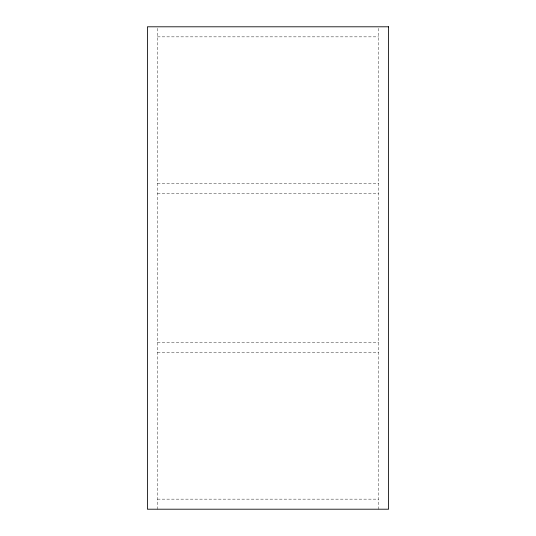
<?xml version="1.0" encoding="UTF-8"?>
<svg xmlns="http://www.w3.org/2000/svg" width="536" height="536" viewBox="0 0 536 536"><rect width="100%" height="100%" fill="white"/><g stroke="black" fill="none" stroke-linecap="round" stroke-linejoin="round"><path stroke-width="0.4" stroke-dasharray="2.68 2.01" d="M157.45 36.85L378.55 36.85M157.45 183.58L378.55 183.58M157.45 193.63L378.55 193.63M157.45 342.37L378.55 342.37M157.45 352.42L378.55 352.42M157.45 499.15L378.55 499.15M378.55 28.348L378.55 509.2M157.45 28.348L157.45 509.2"/><path stroke-width="0.8" d="M388.6 26.8L147.4 26.8L147.4 509.2L388.6 509.2L388.6 26.8"/></g></svg>
